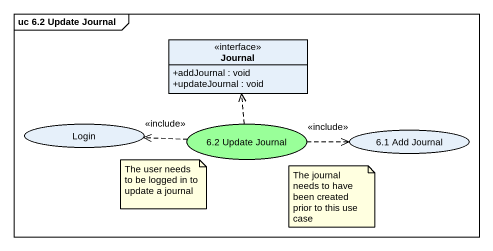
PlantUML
@startuml
mainframe uc 6.2 Update Journal
allowmixing
hide circle
hide empty members
skinparam classAttributeIconSize 0
interface Journal {
  +addJournal : void
  +updateJournal : void
}
usecase Login
usecase "6.2 Update Journal" as u6_2_Update_Journal #99FF99
usecase "6.1 Add Journal" as u6_1_Add_Journal
u6_2_Update_Journal .up.> Journal
u6_2_Update_Journal .left.> Login : <<include>>
u6_2_Update_Journal .right.> u6_1_Add_Journal : <<include>>
note as N1
  The user needs to be logged in to update a journal
end note
note as N2
  The journal needs to have been created prior to this use case
end note
@enduml
